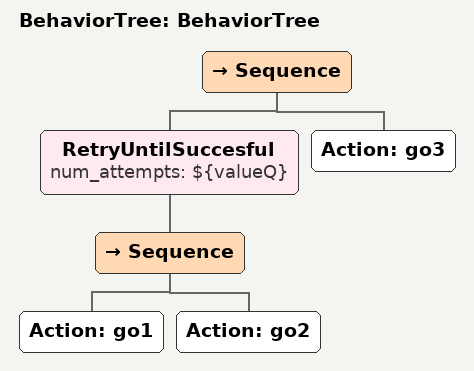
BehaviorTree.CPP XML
<?xml version="1.0"?>
<root main_tree_to_execute="BehaviorTree">
    <BehaviorTree ID="BehaviorTree">
        <Sequence>
            <RetryUntilSuccesful num_attempts="${valueQ}">
                <Sequence>
                    <Action ID="go1"/>
                    <Action ID="go2"/>
                </Sequence>
            </RetryUntilSuccesful>
            <Action ID="go3"/>
        </Sequence>
    </BehaviorTree>
</root>
